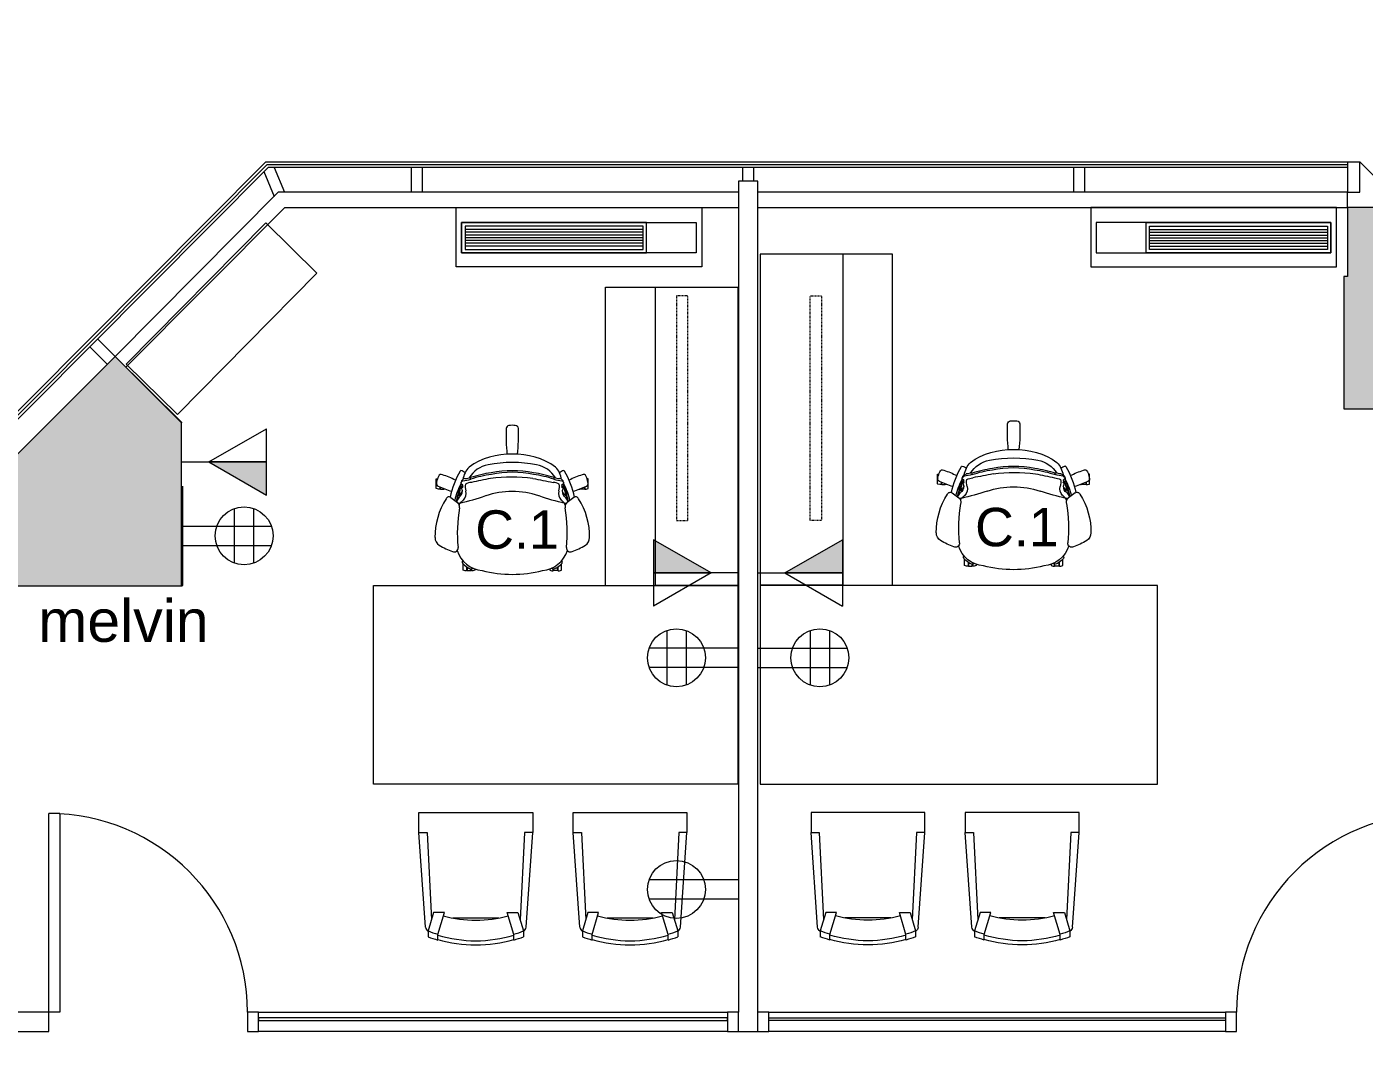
# Model space of a CAD drawing. Header units: inches. Extents: x 1 to 3921, y -2183 to 193.
# Drawn here: x 1347.1 to 1589.4, y -1006 to -820.3 of the extents above; entities that cross this region are included whole.
import ezdxf

# ---------------------------------------------------------------- set-up
doc = ezdxf.new("R2010")
doc.units = ezdxf.units.IN
doc.header["$MEASUREMENT"] = 0
doc.linetypes.add('IMPORT-DASHED2 _3_', pattern=[0.09375, 0.0625, -0.03125])
for name, color, linetype, lineweight in [('8260 Willow Oaks_dwg _2_', 8, 'Continuous', 9), ('A-ANNO-NOTE', 131, 'Continuous', 20), ('A-COLS', 52, 'Continuous', 13), ('A-DOOR', 31, 'Continuous', 9), ('A-DOOR-FRAM', 31, 'Continuous', 9), ('A-FURN TAGS', 7, 'Continuous', 9), ('A-FURN-NEW', 7, 'Continuous', 9), ('A-GLAZ', 151, 'Continuous', 9), ('A-WALL', 113, 'Continuous', 50), ('Cougaar_Furn Plan_V01_1_dwg', 8, 'Continuous', 9), ('I-WALL', 2, 'Continuous', 9), ('LEVEL 07 BB', 7, 'Continuous', 9)]:
    doc.layers.add(name, color=color, linetype=linetype, lineweight=lineweight)
doc.styles.add('Arial', font='arial.ttf', dxfattribs={"height": 6.966241})
doc.styles.add('Arial_2', font='arial.ttf', dxfattribs={"height": 7.649326})

# ---------------------------------------------------------------- blocks, each defined once
blk = doc.blocks.new('Cougaar_Furn Plan_V01_1_dwg_C_1-2613245-New Construction - Tel_Data_Elec Plan')
at = {"layer": 'A-FURN-NEW'}
for p, q in [((-8.27, -1.35), (-8.25, -1.35)), ((8.27, -1.35), (8.25, -1.35)), ((-11.14, -13.91), (-9.94, -13.05)), ((-9.58, -14.38), (-9.27, -14.71)), ((9.58, -14.38), (9.27, -14.71)), ((11.14, -13.91), (9.94, -13.05))]:
    blk.add_line(p, q, dxfattribs=at)
at = {"layer": 'A-FURN-NEW', "flags": 128}
for points in [[(-8.27, -1.36), (-8.27, -0.7), (-8.31, -0.66), (-8.53, -0.66), (-8.9, -0.75), (-8.92, -0.79), (-8.92, -1.89)], [(-8.2, -1.32), (-8.2, -0.71), (-8.16, -0.67), (-7.53, -0.67), (-7.49, -0.71), (-7.49, -0.99)], [(-6.77, -0.97), (-6.77, -0.79), (-6.8, -0.75), (-7.16, -0.66), (-7.38, -0.66), (-7.42, -0.7), (-7.42, -1)], [(6.77, -0.97), (6.77, -0.79), (6.8, -0.75), (7.16, -0.66), (7.38, -0.66), (7.42, -0.7), (7.42, -1)], [(8.2, -1.32), (8.2, -0.71), (8.16, -0.67), (7.53, -0.67), (7.49, -0.71), (7.49, -0.99)], [(8.27, -1.36), (8.27, -0.7), (8.31, -0.66), (8.53, -0.66), (8.9, -0.75), (8.92, -0.79), (8.92, -1.89)], [(-10.04, -13.74), (-10.04, -13.74), (-10.04, -13.74), (-10.04, -13.74), (-10.04, -13.74)], [(-9.58, -12.52), (-9.48, -12.91), (-8.85, -13.48)], [(9.58, -12.52), (9.48, -12.91), (8.85, -13.48)], [(10.04, -13.74), (10.04, -13.74), (10.04, -13.74), (10.04, -13.74), (10.04, -13.74)], [(-13.12, -15.83), (-13.12, -15.48), (-13.16, -15.44), (-13.38, -15.44), (-13.75, -15.53), (-13.77, -15.57), (-13.77, -17.29), (-13.75, -17.33), (-13.51, -17.4)], [(-13.05, -15.8), (-13.05, -15.49), (-13.01, -15.45), (-12.38, -15.45), (-12.34, -15.49), (-12.34, -15.52)], [(-12.14, -15.44), (-12.23, -15.44), (-12.29, -15.5)], [(12.14, -15.44), (12.23, -15.44), (12.29, -15.5)], [(13.05, -15.8), (13.05, -15.49), (13.01, -15.45), (12.38, -15.45), (12.34, -15.49), (12.34, -15.52)], [(13.12, -15.83), (13.12, -15.48), (13.16, -15.44), (13.38, -15.44), (13.75, -15.53), (13.77, -15.57), (13.77, -17.29), (13.75, -17.33), (13.51, -17.4)]]:
    blk.add_lwpolyline(points, dxfattribs=at)
for points in [[(-7.93, -1.15), (-7.93, -1.15), (-7.93, -1.15), (-7.93, -1.15)], [(7.93, -1.15), (7.93, -1.15), (7.93, -1.15), (7.93, -1.15)], [(9.31, -18.79), (9.31, -18.79), (9.3, -18.79), (9.3, -18.79)], [(9.45, -18.73), (9.45, -18.73), (9.45, -18.73), (9.45, -18.73)]]:
    blk.add_lwpolyline(points, close=True, dxfattribs=at)
at = {"layer": 'A-FURN-NEW'}
for centre, radius, start, end in [((0, -22.37), 22.37, 75.8424, 104.1577), ((-4.99, -5.9), 5.24, 95.2874, 162.3788), ((-8.66, -2.22), 0.418, 129.0643, 221.2869), ((-5.54, -5.37), 4.85, 119.4733, 134.125), ((-7.3, -2.17), 1.2, 100.5957, 121.7626), ((-7.49, -1.41), 0.417, 40.7738, 93.5728), ((4.99, -5.9), 5.24, 17.6207, 84.7126), ((7.49, -1.41), 0.417, 86.4272, 139.2262), ((7.3, -2.17), 1.2, 58.2374, 79.4043), ((5.54, -5.37), 4.85, 45.875, 60.5267), ((8.66, -2.22), 0.418, 318.7131, 50.9357), ((-6.37, -16.76), 13.39, 109.4635, 120.9043), ((-10.52, -4.77), 0.708, 352.6016, 115.777), ((10.52, -4.77), 0.708, 64.223, 187.3984), ((6.37, -16.76), 13.39, 59.0957, 70.5365), ((-12.32, -6.67), 1.68, 123.3413, 179.8306), ((-1.21, -6.81), 12.8, 179.3542, 212.4465), ((16.39, -7.53), 26.35, 174.1711, 189.8262), ((-16.39, -7.53), 26.35, 350.1738, 5.8289), ((1.21, -6.81), 12.8, 327.5535, 0.6458), ((12.32, -6.67), 1.68, 0.1694, 56.6587), ((-10.54, -12.26), 0.992, 306.7837, 13.343), ((10.54, -12.26), 0.992, 166.657, 233.2163), ((-11.49, -13.49), 0.548, 199.4072, 309.4141), ((3.96, -10.88), 15.54, 191.5275, 210.3085), ((2.53, -10.39), 13.31, 193.1789, 206.8956), ((-9.62, -13.44), 0.55, 150.8767, 161.1554), ((-8.9, -13.27), 1.24, 180.0033, 202.3254), ((28.89, 14.9), 48.13, 215.8147, 216.8651), ((-7.27, -12.76), 2.94, 199.3455, 214.6886), ((106, 15.53), 119.68, 194.1569, 195.4724), ((-9.62, -13.44), 0.55, 75.8654, 109.4746), ((-9.63, -14.42), 0.0616, 45.127, 195.4725), ((-18.5, -17.46), 9.32, 8.744, 18.9291), ((-10.4, -15.08), 1.36, 357.5491, 54.7693), ((-20.75, -60.83), 49.22, 71.1018, 76.7721), ((-10.09, -14.68), 1.73, 345.9566, 44.2355), ((0, 0.22), 15.25, 251.642, 288.3558), ((20.75, -60.83), 49.22, 103.2279, 108.8982), ((10.09, -14.68), 1.73, 135.7645, 194.0434), ((10.4, -15.08), 1.36, 125.2307, 182.4509), ((18.5, -17.46), 9.32, 161.0709, 171.256), ((-2.53, -10.39), 13.31, 333.1044, 346.8211), ((-106, 15.53), 119.68, 344.5276, 345.8431), ((-3.96, -10.88), 15.54, 329.6915, 348.4725), ((9.62, -13.44), 0.55, 70.5254, 104.1346), ((9.63, -14.42), 0.0616, 344.5275, 134.873), ((-28.89, 14.9), 48.13, 323.1349, 324.1853), ((7.27, -12.76), 2.94, 325.3114, 340.6545), ((8.9, -13.27), 1.24, 337.6746, 359.9967), ((9.62, -13.44), 0.55, 18.8446, 29.1233), ((11.49, -13.49), 0.548, 230.5859, 340.5928), ((-13.16, -16.49), 0.59, 119.5461, 202.7758), ((-9.12, -15.8), 4.68, 191.293, 204.5626), ((-2.58, -41.05), 27.33, 107.955, 113.439), ((-2.58, -41.05), 27.33, 105.3129, 105.8437), ((-8.46, -16.34), 0.887, 160.4319, 183.5081), ((-8.42, -16.39), 0.919, 180.4214, 199.4379), ((-8.96, -16.62), 0.348, 102.7618, 182.992), ((-8.84, -16.43), 0.512, 203.4737, 256.2321), ((-8.91, -16.15), 0.393, 104.7751, 164.8413), ((-8.5, -16.55), 0.8, 190.5285, 264.8645), ((-9.73, -15.22), 0.688, 6.8448, 48.2431), ((-12.55, -14.65), 3.54, 338.4698, 352.0615), ((-9.05, -16.23), 0.0489, 286.0386, 5.3921), ((-8.13, -16.04), 0.888, 163.4074, 192.3483), ((-9.01, -15.79), 0.023, 9.0607, 108.2322), ((-10.67, -27.54), 10.75, 73.075, 80.8212), ((-5.91, -15.92), 2.63, 161.9991, 189.4546), ((-7.2, -13.77), 2.89, 243.2225, 266.0648), ((-274.72, -1406.95), 1415.76, 78.96423, 79.11644), ((-9.12, 53.95), 72.51, 280.3799, 283.1735), ((7.2, -13.77), 2.89, 273.9352, 296.7775), ((10.67, -27.54), 10.75, 99.1788, 106.925), ((5.91, -15.92), 2.63, 350.5454, 18.0009), ((8.5, -16.55), 0.8, 275.1355, 349.4715), ((8.84, -16.43), 0.512, 283.7679, 336.5263), ((9.01, -15.79), 0.023, 71.7678, 170.9393), ((8.13, -16.04), 0.888, 347.6517, 16.5926), ((9.05, -16.23), 0.0489, 174.6079, 253.9614), ((8.91, -16.15), 0.393, 15.1587, 75.2249), ((8.96, -16.62), 0.348, 357.008, 77.2382), ((9.73, -15.22), 0.688, 131.7569, 173.1552), ((12.55, -14.65), 3.54, 187.9385, 201.5302), ((8.46, -16.34), 0.887, 356.4919, 19.5681), ((8.42, -16.39), 0.919, 340.5621, 359.5786), ((2.58, -41.05), 27.33, 66.561, 72.045), ((9.12, -15.8), 4.68, 335.4374, 348.707), ((13.16, -16.49), 0.59, 337.2242, 60.4539), ((-12.89, -17.63), 0.496, 193.4053, 300.145), ((-28.65, 24.44), 45.41, 290.6355, 293.853), ((-9.33, -18.64), 0.151, 213.7702, 281.2911), ((-9.7, -17.1), 1.74, 283.3236, 310.7926), ((-4.84, -16.58), 4.15, 188.6599, 223.6934), ((-10.92, -31.85), 14.69, 76.838, 80.8302), ((-3.56, -14.97), 4.94, 210.6399, 260.2045), ((-8.38, -17.32), 0.835, 344.5676, 4.2262), ((0.03, 6.73), 25.44, 252.6106, 261.2806), ((-0.49, 4.45), 22.82, 251.9952, 261.5291), ((-0.03, 1.15), 19.65, 258.7774, 281.2226), ((0, 0.86), 19.65, 258.7774, 281.2226), ((0.14, 10.14), 27.77, 262.0376, 277.865), ((-0.06, 7.02), 25.44, 278.7194, 287.3894), ((-0.03, 6.73), 25.44, 278.7194, 287.3894), ((3.56, -14.97), 4.94, 279.7955, 329.3601), ((8.38, -17.32), 0.835, 175.7738, 195.4324), ((10.92, -31.85), 14.69, 99.1698, 103.162), ((4.84, -16.58), 4.15, 316.3066, 351.3401), ((9.7, -17.1), 1.74, 229.2074, 256.6764), ((9.33, -18.65), 0.142, 256.1601, 327.116), ((28.65, 24.44), 45.41, 246.147, 249.3645), ((12.89, -17.63), 0.496, 239.855, 346.5947), ((-0.53, -9.09), 12.68, 234.7991, 272.3819), ((0, 2.55), 22.82, 258.881, 281.1187), ((39.22, -25.5), 40.36, 174.6916, 181.3618), ((0.53, -9.09), 12.68, 267.6181, 305.2009), ((-39.22, -25.5), 40.36, 358.6382, 5.3084), ((-0.48, -26.32), 0.658, 191.8903, 264.422), ((0.49, -26.33), 0.648, 280.2655, 348.7618), ((0, -22.73), 4.28, 262.7024, 278.1098)]:
    blk.add_arc(centre, radius, start, end, dxfattribs=at)
blk = doc.blocks.new('Cougaar_Furn Plan_V01_1_dwg_GST-1-2613246-New Construction - Tel_Data_Elec Plan')
at = {"layer": 'A-FURN-NEW'}
blk.add_line((4.17, 19.12), (-4.17, 19.12), dxfattribs=at)
at = {"layer": 'A-FURN-NEW', "flags": 128}
for points in [[(-6.88, 23.13), (-6.88, 22.09), (-5.7, 18.12), (-7.64, 18.12), (-8.64, 21.47), (-8.64, 22.54)], [(6.88, 23.13), (6.88, 22.09), (5.7, 18.12), (7.64, 18.12), (8.64, 21.47), (8.64, 22.54)], [(-9.12, 20.8), (-10.31, 3.62), (-8.81, 3.62), (-8.03, 19.43)], [(9.12, 20.8), (10.31, 3.62), (8.81, 3.62), (8.03, 19.43)], [(10.31, 3.62), (10.31, 0), (-10.31, 0), (-10.31, 3.62)]]:
    blk.add_lwpolyline(points, dxfattribs=at)
at = {"layer": 'A-FURN-NEW'}
for centre, radius, start, end in [((0, -0.17), 24.29, 106.4525, 110.8229), ((0, -0.17), 23.29, 107.1803, 111.7614), ((0, -0.17), 24.17, 90, 106.54), ((0, -0.17), 23.42, 90, 107.0858), ((0, -0.17), 24.17, 73.46, 90), ((0, -0.17), 23.42, 72.9142, 90), ((0, -0.17), 24.29, 69.1771, 73.5475), ((0, -0.17), 23.29, 68.2386, 72.8197), ((-7.95, 20.59), 1.19, 125.122, 169.962), ((0, -3.92), 23.42, 90, 104.5628), ((0, -3.92), 23.42, 75.4372, 90), ((7.95, 20.59), 1.19, 10.038, 54.878)]:
    blk.add_arc(centre, radius, start, end, dxfattribs=at)
blk = doc.blocks.new('Cougaar_Furn Plan_V01_1_dwg_C_1-2613241-New Construction - Tel_Data_Elec Plan')
at = {"layer": 'A-FURN-NEW'}
for p, q in [((-8.27, -1.35), (-8.25, -1.35)), ((8.27, -1.35), (8.25, -1.35)), ((-11.14, -13.91), (-9.94, -13.05)), ((-9.58, -14.38), (-9.27, -14.71)), ((9.58, -14.38), (9.27, -14.71)), ((11.14, -13.91), (9.94, -13.05))]:
    blk.add_line(p, q, dxfattribs=at)
at = {"layer": 'A-FURN-NEW', "flags": 128}
for points in [[(-8.27, -1.36), (-8.27, -0.7), (-8.31, -0.66), (-8.53, -0.66), (-8.9, -0.75), (-8.92, -0.79), (-8.92, -1.89)], [(-8.2, -1.32), (-8.2, -0.71), (-8.16, -0.67), (-7.53, -0.67), (-7.49, -0.71), (-7.49, -0.99)], [(-6.77, -0.97), (-6.77, -0.79), (-6.8, -0.75), (-7.16, -0.66), (-7.38, -0.66), (-7.42, -0.7), (-7.42, -1)], [(6.77, -0.97), (6.77, -0.79), (6.8, -0.75), (7.16, -0.66), (7.38, -0.66), (7.42, -0.7), (7.42, -1)], [(8.2, -1.32), (8.2, -0.71), (8.16, -0.67), (7.53, -0.67), (7.49, -0.71), (7.49, -0.99)], [(8.27, -1.36), (8.27, -0.7), (8.31, -0.66), (8.53, -0.66), (8.9, -0.75), (8.92, -0.79), (8.92, -1.89)], [(-10.04, -13.74), (-10.04, -13.74), (-10.04, -13.74), (-10.04, -13.74), (-10.04, -13.74)], [(-9.58, -12.52), (-9.48, -12.91), (-8.85, -13.48)], [(9.58, -12.52), (9.48, -12.91), (8.85, -13.48)], [(10.04, -13.74), (10.04, -13.74), (10.04, -13.74), (10.04, -13.74), (10.04, -13.74)], [(-13.12, -15.83), (-13.12, -15.48), (-13.16, -15.44), (-13.38, -15.44), (-13.75, -15.53), (-13.77, -15.57), (-13.77, -17.29), (-13.75, -17.33), (-13.51, -17.4)], [(-13.05, -15.8), (-13.05, -15.49), (-13.01, -15.45), (-12.38, -15.45), (-12.34, -15.49), (-12.34, -15.52)], [(-12.14, -15.44), (-12.23, -15.44), (-12.29, -15.5)], [(12.14, -15.44), (12.23, -15.44), (12.29, -15.5)], [(13.05, -15.8), (13.05, -15.49), (13.01, -15.45), (12.38, -15.45), (12.34, -15.49), (12.34, -15.52)], [(13.12, -15.83), (13.12, -15.48), (13.16, -15.44), (13.38, -15.44), (13.75, -15.53), (13.77, -15.57), (13.77, -17.29), (13.75, -17.33), (13.51, -17.4)]]:
    blk.add_lwpolyline(points, dxfattribs=at)
for points in [[(-7.93, -1.15), (-7.93, -1.15), (-7.93, -1.15), (-7.93, -1.15)], [(7.93, -1.15), (7.93, -1.15), (7.93, -1.15), (7.93, -1.15)], [(9.31, -18.79), (9.31, -18.79), (9.3, -18.79), (9.3, -18.79)], [(9.45, -18.73), (9.45, -18.73), (9.45, -18.73), (9.45, -18.73)]]:
    blk.add_lwpolyline(points, close=True, dxfattribs=at)
at = {"layer": 'A-FURN-NEW'}
for centre, radius, start, end in [((0, -22.37), 22.37, 75.8424, 104.1577), ((-4.99, -5.9), 5.24, 95.2874, 162.3788), ((-8.66, -2.22), 0.418, 129.0643, 221.2869), ((-5.54, -5.37), 4.85, 119.4733, 134.125), ((-7.3, -2.17), 1.2, 100.5957, 121.7626), ((-7.49, -1.41), 0.417, 40.7738, 93.5728), ((4.99, -5.9), 5.24, 17.6207, 84.7126), ((7.49, -1.41), 0.417, 86.4272, 139.2262), ((7.3, -2.17), 1.2, 58.2374, 79.4043), ((5.54, -5.37), 4.85, 45.875, 60.5267), ((8.66, -2.22), 0.418, 318.7131, 50.9357), ((-6.37, -16.76), 13.39, 109.4635, 120.9043), ((-10.52, -4.77), 0.708, 352.6016, 115.777), ((10.52, -4.77), 0.708, 64.223, 187.3984), ((6.37, -16.76), 13.39, 59.0957, 70.5365), ((-12.32, -6.67), 1.68, 123.3413, 179.8306), ((-1.21, -6.81), 12.8, 179.3542, 212.4465), ((16.39, -7.53), 26.35, 174.1711, 189.8262), ((-16.39, -7.53), 26.35, 350.1738, 5.8289), ((1.21, -6.81), 12.8, 327.5535, 0.6458), ((12.32, -6.67), 1.68, 0.1694, 56.6587), ((-10.54, -12.26), 0.992, 306.7837, 13.343), ((10.54, -12.26), 0.992, 166.657, 233.2163), ((-11.49, -13.49), 0.548, 199.4072, 309.4141), ((3.96, -10.88), 15.54, 191.5275, 210.3085), ((2.53, -10.39), 13.31, 193.1789, 206.8956), ((-9.62, -13.44), 0.55, 150.8767, 161.1554), ((-8.9, -13.27), 1.24, 180.0033, 202.3254), ((28.89, 14.9), 48.13, 215.8147, 216.8651), ((-7.27, -12.76), 2.94, 199.3455, 214.6886), ((106, 15.53), 119.68, 194.1569, 195.4724), ((-9.62, -13.44), 0.55, 75.8654, 109.4746), ((-9.63, -14.42), 0.0616, 45.127, 195.4725), ((-18.5, -17.46), 9.32, 8.744, 18.9291), ((-10.4, -15.08), 1.36, 357.5491, 54.7693), ((-20.75, -60.83), 49.22, 71.1018, 76.7721), ((-10.09, -14.68), 1.73, 345.9566, 44.2355), ((0, 0.22), 15.25, 251.642, 288.3558), ((20.75, -60.83), 49.22, 103.2279, 108.8982), ((10.09, -14.68), 1.73, 135.7645, 194.0434), ((10.4, -15.08), 1.36, 125.2307, 182.4509), ((18.5, -17.46), 9.32, 161.0709, 171.256), ((-2.53, -10.39), 13.31, 333.1044, 346.8211), ((-106, 15.53), 119.68, 344.5276, 345.8431), ((-3.96, -10.88), 15.54, 329.6915, 348.4725), ((9.62, -13.44), 0.55, 70.5254, 104.1346), ((9.63, -14.42), 0.0616, 344.5275, 134.873), ((-28.89, 14.9), 48.13, 323.1349, 324.1853), ((7.27, -12.76), 2.94, 325.3114, 340.6545), ((8.9, -13.27), 1.24, 337.6746, 359.9967), ((9.62, -13.44), 0.55, 18.8446, 29.1233), ((11.49, -13.49), 0.548, 230.5859, 340.5928), ((-13.16, -16.49), 0.59, 119.5461, 202.7758), ((-9.12, -15.8), 4.68, 191.293, 204.5626), ((-2.58, -41.05), 27.33, 107.955, 113.439), ((-2.58, -41.05), 27.33, 105.3129, 105.8437), ((-8.46, -16.34), 0.887, 160.4319, 183.5081), ((-8.42, -16.39), 0.919, 180.4214, 199.4379), ((-8.96, -16.62), 0.348, 102.7618, 182.992), ((-8.84, -16.43), 0.512, 203.4737, 256.2321), ((-8.91, -16.15), 0.393, 104.7751, 164.8413), ((-8.5, -16.55), 0.8, 190.5285, 264.8645), ((-9.73, -15.22), 0.688, 6.8448, 48.2431), ((-12.55, -14.65), 3.54, 338.4698, 352.0615), ((-9.05, -16.23), 0.0489, 286.0386, 5.3921), ((-8.13, -16.04), 0.888, 163.4074, 192.3483), ((-9.01, -15.79), 0.023, 9.0607, 108.2322), ((-10.67, -27.54), 10.75, 73.075, 80.8212), ((-5.91, -15.92), 2.63, 161.9991, 189.4546), ((-7.2, -13.77), 2.89, 243.2225, 266.0648), ((-274.72, -1406.95), 1415.76, 78.96423, 79.11644), ((-9.12, 53.95), 72.51, 280.3799, 283.1735), ((7.2, -13.77), 2.89, 273.9352, 296.7775), ((10.67, -27.54), 10.75, 99.1788, 106.925), ((5.91, -15.92), 2.63, 350.5454, 18.0009), ((8.5, -16.55), 0.8, 275.1355, 349.4715), ((8.84, -16.43), 0.512, 283.7679, 336.5263), ((9.01, -15.79), 0.023, 71.7678, 170.9393), ((8.13, -16.04), 0.888, 347.6517, 16.5926), ((9.05, -16.23), 0.0489, 174.6079, 253.9614), ((8.91, -16.15), 0.393, 15.1587, 75.2249), ((8.96, -16.62), 0.348, 357.008, 77.2382), ((9.73, -15.22), 0.688, 131.7569, 173.1552), ((12.55, -14.65), 3.54, 187.9385, 201.5302), ((8.46, -16.34), 0.887, 356.4919, 19.5681), ((8.42, -16.39), 0.919, 340.5621, 359.5786), ((2.58, -41.05), 27.33, 66.561, 72.045), ((9.12, -15.8), 4.68, 335.4374, 348.707), ((13.16, -16.49), 0.59, 337.2242, 60.4539), ((-12.89, -17.63), 0.496, 193.4053, 300.145), ((-28.65, 24.44), 45.41, 290.6355, 293.853), ((-9.33, -18.64), 0.151, 213.7702, 281.2911), ((-9.7, -17.1), 1.74, 283.3236, 310.7926), ((-4.84, -16.58), 4.15, 188.6599, 223.6934), ((-10.92, -31.85), 14.69, 76.838, 80.8302), ((-3.56, -14.97), 4.94, 210.6399, 260.2045), ((-8.38, -17.32), 0.835, 344.5676, 4.2262), ((0.03, 6.73), 25.44, 252.6106, 261.2806), ((-0.49, 4.45), 22.82, 251.9952, 261.5291), ((-0.03, 1.15), 19.65, 258.7774, 281.2226), ((0, 0.86), 19.65, 258.7774, 281.2226), ((0.14, 10.14), 27.77, 262.0376, 277.865), ((-0.06, 7.02), 25.44, 278.7194, 287.3894), ((-0.03, 6.73), 25.44, 278.7194, 287.3894), ((3.56, -14.97), 4.94, 279.7955, 329.3601), ((8.38, -17.32), 0.835, 175.7738, 195.4324), ((10.92, -31.85), 14.69, 99.1698, 103.162), ((4.84, -16.58), 4.15, 316.3066, 351.3401), ((9.7, -17.1), 1.74, 229.2074, 256.6764), ((9.33, -18.65), 0.142, 256.1601, 327.116), ((28.65, 24.44), 45.41, 246.147, 249.3645), ((12.89, -17.63), 0.496, 239.855, 346.5947), ((-0.53, -9.09), 12.68, 234.7991, 272.3819), ((0, 2.55), 22.82, 258.881, 281.1187), ((39.22, -25.5), 40.36, 174.6916, 181.3618), ((0.53, -9.09), 12.68, 267.6181, 305.2009), ((-39.22, -25.5), 40.36, 358.6382, 5.3084), ((-0.48, -26.32), 0.658, 191.8903, 264.422), ((0.49, -26.33), 0.648, 280.2655, 348.7618), ((0, -22.73), 4.28, 262.7024, 278.1098)]:
    blk.add_arc(centre, radius, start, end, dxfattribs=at)
blk = doc.blocks.new('Cougaar_Furn Plan_V01_1_dwg_GST-1-2613242-New Construction - Tel_Data_Elec Plan')
at = {"layer": 'A-FURN-NEW'}
blk.add_line((4.17, 19.12), (-4.17, 19.12), dxfattribs=at)
at = {"layer": 'A-FURN-NEW', "flags": 128}
for points in [[(-6.88, 23.13), (-6.88, 22.09), (-5.7, 18.12), (-7.64, 18.12), (-8.64, 21.47), (-8.64, 22.54)], [(6.88, 23.13), (6.88, 22.09), (5.7, 18.12), (7.64, 18.12), (8.64, 21.47), (8.64, 22.54)], [(-9.12, 20.8), (-10.31, 3.62), (-8.81, 3.62), (-8.03, 19.43)], [(9.12, 20.8), (10.31, 3.62), (8.81, 3.62), (8.03, 19.43)], [(10.31, 3.62), (10.31, 0), (-10.31, 0), (-10.31, 3.62)]]:
    blk.add_lwpolyline(points, dxfattribs=at)
at = {"layer": 'A-FURN-NEW'}
for centre, radius, start, end in [((0, -0.17), 24.29, 106.4525, 110.8229), ((0, -0.17), 23.29, 107.1803, 111.7614), ((0, -0.17), 24.17, 90, 106.54), ((0, -0.17), 23.42, 90, 107.0858), ((0, -0.17), 24.17, 73.46, 90), ((0, -0.17), 23.42, 72.9142, 90), ((0, -0.17), 24.29, 69.1771, 73.5475), ((0, -0.17), 23.29, 68.2386, 72.8197), ((-7.95, 20.59), 1.19, 125.122, 169.962), ((0, -3.92), 23.42, 90, 104.5628), ((0, -3.92), 23.42, 75.4372, 90), ((7.95, 20.59), 1.19, 10.038, 54.878)]:
    blk.add_arc(centre, radius, start, end, dxfattribs=at)
blk = doc.blocks.new('Cougaar_Furn Plan_V01_1_dwg-2613217-New Construction - Tel_Data_Elec Plan')
at = {"layer": 'A-FURN-NEW', "flags": 128}
blk.add_lwpolyline([(1357.67, -882.02), (1382.95, -856.38), (1392.2, -865.51), (1366.93, -891.14)], close=True, dxfattribs=at)
for points in [[(1496.48, -922.11), (1496.48, -862.04), (1472.48, -862.04), (1472.48, -958.11), (1544.48, -958.11), (1544.48, -922.11), (1472.48, -922.11)], [(1487.48, -862.04), (1487.48, -922.04), (1472.48, -922.04)], [(1444.48, -922.11), (1444.48, -868.04), (1468.48, -868.04), (1468.48, -958.11), (1402.48, -958.11), (1402.48, -922.11), (1468.48, -922.11)], [(1453.48, -868.04), (1453.48, -922.04), (1468.48, -922.04)]]:
    blk.add_lwpolyline(points, dxfattribs=at)
at = {"layer": 'A-FURN-NEW', "linetype": 'IMPORT-DASHED2 _3_', "flags": 128}
for points in [[(1457.35, -910.33), (1459.42, -910.33), (1459.42, -869.6), (1457.35, -869.6)], [(1483.62, -910.33), (1481.55, -910.33), (1481.55, -869.6), (1483.62, -869.6)]]:
    blk.add_lwpolyline(points, close=True, dxfattribs=at)
at = {"rotation": 180}
for name, p in [('Cougaar_Furn Plan_V01_1_dwg_C_1-2613241-New Construction - Tel_Data_Elec Plan', (1427.6, -920.09)), ('Cougaar_Furn Plan_V01_1_dwg_GST-1-2613242-New Construction - Tel_Data_Elec Plan', (1420.99, -963.26)), ('Cougaar_Furn Plan_V01_1_dwg_GST-1-2613242-New Construction - Tel_Data_Elec Plan', (1448.94, -963.26))]:
    blk.add_blockref(name, p, dxfattribs=at)
at = {"extrusion": (0, 0, -1), "zscale": -1, "rotation": 180}
for name, p in [('Cougaar_Furn Plan_V01_1_dwg_C_1-2613245-New Construction - Tel_Data_Elec Plan', (-1518.43, -919.25)), ('Cougaar_Furn Plan_V01_1_dwg_GST-1-2613246-New Construction - Tel_Data_Elec Plan', (-1492.03, -963.26)), ('Cougaar_Furn Plan_V01_1_dwg_GST-1-2613246-New Construction - Tel_Data_Elec Plan', (-1519.98, -963.26))]:
    blk.add_blockref(name, p, dxfattribs=at)
at = {"lineweight": 9, "insert": (1341.71, -924.68), "char_height": 7.649, "width": 36.8965, "attachment_point": 1, "line_spacing_factor": 0.941778, "style": 'Arial_2'}
blk.add_mtext('melvin', dxfattribs=at)
at = {"layer": 'A-FURN TAGS', "char_height": 6.966, "width": 18.0806, "attachment_point": 1, "line_spacing_factor": 0.941778, "style": 'Arial'}
for insert in [(1420.89, -908.49), (1511.44, -908.04)]:
    blk.add_mtext('C.1', dxfattribs=dict(at, insert=insert))
blk = doc.blocks.new('Columns 1 - Columns 1-2495298-New Construction - Tel_Data_Elec Plan')
at = {"layer": 'A-COLS', "lineweight": 9}
h = blk.add_hatch(color=55, dxfattribs=at)
h.paths.add_polyline_path([(-344.46, -2150.94), (-338.28, -2144.77), (-338.28, -2115.04), (-368.16, -2115.04), (-368.16, -2117.34), (-369.17, -2117.34), (-369.17, -2147.78), (-360.5, -2147.78), (-354.06, -2141.34), (-347.61, -2147.78)], flags=0)
h.paths.add_polyline_path([(249.67, -2143.52), (255.5, -2137.69), (255.5, -2113.67), (220.65, -2113.67), (220.65, -2140.53), (220.23, -2113.67), (217.01, -2113.67), (217.01, -2140.67), (246.82, -2140.67)], flags=0)
h.paths.add_polyline_path([(-113.19, -2143.52), (-110.22, -2140.54), (-86.7, -2140.54), (-86.7, -2114.54), (-119.32, -2114.54), (-119.32, -2137.38), (-116.16, -2140.54)], flags=0)
h.paths.add_polyline_path([(-585.22, -2121.95), (-578.56, -2115.29), (-578.56, -2080.06), (-607.29, -2080.06), (-607.29, -2117.79), (-601.06, -2117.79), (-595.22, -2111.95), (-589.37, -2117.79)], flags=0)
h.paths.add_polyline_path([(-841.54, -2073), (-819.17, -2073), (-819.17, -2049), (-846.02, -2049), (-846.02, -2068.52), (-843.59, -2070.96)], flags=0)
h.paths.add_polyline_path([(-1068.66, -1845.88), (-1055.93, -1833.15), (-1055.93, -1808.86), (-1085.69, -1808.86), (-1085.69, -1828.86), (-1081.39, -1833.15)], flags=0)
h.paths.add_polyline_path([(-1277.28, -1619.05), (-1276.44, -1619.05), (-1276.44, -1589.05), (-1277.28, -1589.05), (-1277.28, -1587.14), (-1301.28, -1587.14), (-1301.28, -1589.05), (-1309.94, -1589.05), (-1317.71, -1596.83), (-1295.49, -1619.05)], flags=0)
h.paths.add_polyline_path([(-1083.3, -1617.89), (-1058.94, -1617.89), (-1058.94, -1593.96), (-1083.3, -1593.96)], flags=0)
h.paths.add_polyline_path([(-819.99, -1615.25), (-818.48, -1615.25), (-818.48, -1589.87), (-842.8, -1589.87), (-842.8, -1615.25), (-820.03, -1615.25)], flags=0)
h.paths.add_polyline_path([(-603.13, -1613.61), (-578.8, -1612.78), (-578.8, -1591.25), (-603.13, -1591.25), (-603.13, -1612.78)], flags=0)
h.paths.add_polyline_path([(-844.96, -1400.7), (-770.86, -1400.7), (-770.86, -1352.13), (-844.96, -1352.13)], flags=0)
h.paths.add_polyline_path([(-1083.3, -1379.2), (-1059.3, -1379.2), (-1059.3, -1352.54), (-1083.3, -1352.54)], flags=0)
h.paths.add_polyline_path([(-602.86, -1376.13), (-578.86, -1376.13), (-578.86, -1352.13), (-602.86, -1352.13)], flags=0)
h.paths.add_polyline_path([(-1312.55, -1375.07), (-1312.55, -1351.07), (-1313.43, -1351.07), (-1313.43, -1349.42), (-1344.55, -1349.42), (-1344.55, -1375.07), (-1313.43, -1375.07)], flags=0)
h.paths.add_polyline_path([(-1333.32, -1179.82), (-1313.99, -1179.82), (-1313.99, -1178.54), (-1311.93, -1178.54), (-1311.93, -1148.62), (-1333.32, -1148.62), (-1344.55, -1159.85), (-1344.55, -1178.54), (-1337.99, -1178.54), (-1337.99, -1179.82)], flags=0)
h.paths.add_polyline_path([(-1066.36, -921.65), (-1054.31, -921.65), (-1054.31, -892.1), (-1066.36, -880.04), (-1096.08, -909.76), (-1084.18, -921.65)], flags=0)
h.paths.add_polyline_path([(-843.09, -889.56), (-813.47, -889.56), (-813.47, -857.49), (-823.93, -847.03), (-829.95, -853.04), (-843.09, -853.04), (-843.09, -865.56), (-843.73, -865.56), (-843.73, -889.56)], flags=0)
h.paths.add_polyline_path([(-577.38, -853.79), (-577.38, -820.29), (-607.26, -820.29), (-607.26, -853.79)], flags=0)
at = {"layer": 'A-COLS', "color": 250, "lineweight": 20}
for p, q in [((-829.95, -853.04), (-843.09, -853.04)), ((-843.09, -853.04), (-843.09, -865.56)), ((-843.09, -865.56), (-843.73, -865.56)), ((-843.73, -865.56), (-843.73, -889.56)), ((-1066.36, -880.04), (-1096.08, -909.76)), ((-1054.31, -892.1), (-1066.36, -880.04)), ((-843.73, -889.56), (-813.47, -889.56)), ((-1054.31, -921.65), (-1054.31, -892.1)), ((-1084.18, -921.65), (-1054.31, -921.65))]:
    blk.add_line(p, q, dxfattribs=at)
blk = doc.blocks.new('Single-Flush - With Sidelight - 36_ x 94_-2595383-New Construction - Tel_Data_Elec Plan')
at = {"layer": 'A-DOOR', "color": 250, "lineweight": 20}
for p, q in [((-16, -1.75), (-18, -1.75)), ((-18, -1.75), (-18, -37.75)), ((-16, -37.75), (-16, -1.75)), ((-16, -37.75), (-18, -37.75))]:
    blk.add_line(p, q, dxfattribs=at)
at = {"layer": 'A-DOOR'}
blk.add_arc((-18, -1.75), 36, 270, 0, dxfattribs=at)
at = {"layer": 'A-DOOR-FRAM', "color": 250, "lineweight": 20}
blk.add_line((104.75, 1.75), (104.75, -1.75), dxfattribs=at)
at = {"layer": 'A-GLAZ', "color": 250, "lineweight": 20}
for p, q in [((20, -0.75), (20, -0.25)), ((20, -0.25), (102.75, -0.25)), ((102.75, -0.75), (20, -0.75)), ((102.75, -0.25), (102.75, -0.75))]:
    blk.add_line(p, q, dxfattribs=at)
blk = doc.blocks.new('Single-Flush - With Sidelight - 36_ x 94_-2612948-New Construction - Tel_Data_Elec Plan')
at = {"layer": 'A-DOOR', "color": 250, "lineweight": 20}
for p, q in [((-16, 37.75), (-18, 37.75)), ((-18, 1.75), (-18, 37.75)), ((-16, 37.75), (-16, 1.75)), ((-16, 1.75), (-18, 1.75))]:
    blk.add_line(p, q, dxfattribs=at)
at = {"layer": 'A-DOOR'}
blk.add_arc((-18, 1.75), 36, 360, 90, dxfattribs=at)
at = {"layer": 'A-DOOR-FRAM', "color": 250, "lineweight": 20}
blk.add_line((106.93, -1.75), (106.93, 1.75), dxfattribs=at)
at = {"layer": 'A-GLAZ', "color": 250, "lineweight": 20}
for p, q in [((104.93, 0.75), (20, 0.75)), ((20, 0.75), (20, 0.25)), ((20, 0.25), (104.93, 0.25)), ((104.93, 0.25), (104.93, 0.75))]:
    blk.add_line(p, q, dxfattribs=at)
blk = doc.blocks.new('8260 Willow Oaks_dwg _2_-2439531-New Construction - Tel_Data_Elec Plan')
at = {"layer": 'A-WALL', "lineweight": 9}
blk.add_hatch(color=7, dxfattribs=at).paths.add_polyline_path([(31988.96, 9666.5), (31988.96, 9684.51), (31988.89, 9684.51), (31988.89, 9666.5)], flags=0)
at = {"layer": 'A-WALL', "color": 10, "lineweight": 30, "flags": 128}
blk.add_lwpolyline([(31988.89, 9666.5), (31988.96, 9666.5), (31988.96, 9684.51)], dxfattribs=at)
at = {"layer": 'LEVEL 07 BB'}
for p, q in [((32003.78, 9741.53), (32005.65, 9737.02)), ((32005.63, 9742.28), (32007.5, 9737.78)), ((32030.48, 9742.28), (32030.48, 9737.78)), ((32032.48, 9742.28), (32032.48, 9737.78)), ((32090.48, 9742.28), (32090.48, 9739.78)), ((32092.48, 9742.28), (32092.48, 9739.78)), ((32150.48, 9742.28), (32150.48, 9737.78)), ((32152.48, 9742.28), (32152.48, 9737.78)), ((32093.27, 9735.03), (32200.1, 9735.03)), ((32072.48, 9731.03), (32040.23, 9731.03)), ((32072.48, 9730.53), (32040.23, 9730.53)), ((32072.48, 9730.03), (32040.23, 9730.03)), ((32072.48, 9729.53), (32040.23, 9729.53)), ((32164.23, 9731.03), (32196.48, 9731.03)), ((32164.23, 9730.53), (32196.48, 9730.53)), ((32164.23, 9730.03), (32196.48, 9730.03)), ((32164.23, 9729.53), (32196.48, 9729.53)), ((32072.48, 9729.03), (32040.23, 9729.03)), ((32072.48, 9728.53), (32040.23, 9728.53)), ((32072.48, 9728.03), (32040.23, 9728.03)), ((32164.23, 9729.03), (32196.48, 9729.03)), ((32164.23, 9728.53), (32196.48, 9728.53)), ((32164.23, 9728.03), (32196.48, 9728.03)), ((31975.42, 9706.62), (31972.23, 9709.79))]:
    blk.add_line(p, q, dxfattribs=at)
at = {"layer": 'LEVEL 07 BB', "flags": 128}
for points in [[(31721.82, 8987.13), (31693.14, 9015.81), (31693.14, 9430.42), (32004.12, 9743.28), (32202.35, 9743.28)], [(32200.1, 9742.78), (32004.32, 9742.78), (31693.64, 9430.22), (31693.64, 9016.01), (31722.18, 8987.48)], [(32200.1, 9742.28), (32004.53, 9742.28), (31694.14, 9430.01), (31694.14, 9016.22), (31722.53, 8987.83)], [(32200.1, 9743.28), (32200.1, 9737.78), (32093.27, 9737.78)], [(32200.1, 9735.03), (32200.1, 9737.78), (32202.35, 9737.78), (32202.35, 9743.28), (32208.04, 9737.6), (32213.87, 9743.43)], [(32089.77, 9737.78), (32006.4, 9737.78), (31976.83, 9708.03)], [(31978.78, 9706.09), (32007.55, 9735.03), (32089.71, 9735.03)], [(31988.89, 9695.98), (31988.89, 9696.05), (31976.83, 9708.03), (31973.64, 9711.2)]]:
    blk.add_lwpolyline(points, dxfattribs=at)
for points in [[(32083.1, 9735.03), (32083.1, 9724.28), (32038.6, 9724.28), (32038.6, 9735.03)], [(32153.6, 9735.03), (32153.6, 9724.28), (32198.1, 9724.28), (32198.1, 9735.03)], [(32039.6, 9732.28), (32039.6, 9726.78), (32073.1, 9726.78), (32073.1, 9732.28)], [(32082.1, 9732.28), (32082.1, 9726.78), (32039.6, 9726.78), (32039.6, 9732.28)], [(32040.23, 9731.66), (32040.23, 9727.41), (32072.48, 9727.41), (32072.48, 9731.66)], [(32154.6, 9732.28), (32154.6, 9726.78), (32197.1, 9726.78), (32197.1, 9732.28)], [(32197.1, 9732.28), (32197.1, 9726.78), (32163.6, 9726.78), (32163.6, 9732.28)], [(32196.48, 9731.66), (32196.48, 9727.41), (32164.23, 9727.41), (32164.23, 9731.66)]]:
    blk.add_lwpolyline(points, close=True, dxfattribs=at)

msp = doc.modelspace()

# ---------------------------------------------------------------- hatches: boundary and pattern name
at = {"layer": 'A-ANNO-NOTE', "lineweight": 9}
for points in [[(1390.52, -905.17), (1390.52, -899.17), (1380.06, -899.17)], [(1471.09, -919.29), (1460.64, -913.29), (1460.64, -919.29)], [(1494.89, -919.29), (1494.89, -913.29), (1484.43, -919.29), (1489.94, -919.29)]]:
    msp.add_hatch(color=256, dxfattribs=at).paths.add_polyline_path(points, flags=0)

# ---------------------------------------------------------------- linework, layer by layer
at = {"layer": 'A-ANNO-NOTE'}
for p, q in [((1380.06, -899.17), (1390.52, -893.17)), ((1390.52, -905.17), (1390.52, -893.17)), ((1375.14, -899.17), (1390.52, -899.17)), ((1390.52, -899.17), (1380.06, -899.17)), ((1380.06, -899.17), (1390.52, -905.17)), ((1380.06, -899.17), (1390.52, -905.17)), ((1390.52, -905.17), (1390.52, -899.17)), ((1384.71, -917.52), (1384.71, -907.62)), ((1388.2, -917.52), (1388.2, -907.62)), ((1375.21, -910.83), (1391.41, -910.83)), ((1460.64, -913.29), (1460.64, -919.29)), ((1471.09, -919.29), (1460.64, -913.29)), ((1460.64, -913.29), (1460.64, -925.29)), ((1471.09, -919.29), (1460.64, -913.29)), ((1484.43, -919.29), (1494.89, -913.29)), ((1484.43, -919.29), (1494.89, -913.29)), ((1494.89, -913.29), (1494.89, -919.29)), ((1494.89, -913.29), (1494.89, -925.29)), ((1375.21, -914.31), (1391.41, -914.31)), ((1460.64, -919.29), (1471.09, -919.29)), ((1476.01, -919.29), (1460.64, -919.29)), ((1471.09, -919.29), (1460.64, -925.29)), ((1479.51, -919.29), (1494.89, -919.29)), ((1494.89, -919.29), (1484.43, -919.29)), ((1484.43, -919.29), (1494.89, -925.29)), ((1463.03, -929.72), (1463.03, -939.62)), ((1466.51, -929.72), (1466.51, -939.62)), ((1489.02, -929.72), (1489.02, -939.62)), ((1492.5, -929.72), (1492.5, -939.62)), ((1476.01, -932.93), (1459.81, -932.93)), ((1479.51, -932.93), (1495.71, -932.93)), ((1476.01, -936.41), (1459.81, -936.41)), ((1479.51, -936.41), (1495.71, -936.41)), ((1476.01, -974.93), (1459.81, -974.93)), ((1476.01, -978.41), (1459.81, -978.41))]:
    msp.add_line(p, q, dxfattribs=at)
for centre in [(1386.45, -912.57), (1464.77, -934.67), (1490.76, -934.67), (1464.77, -976.67)]:
    msp.add_circle(centre, 5.25, dxfattribs=at)
at = {"layer": 'I-WALL', "color": 250, "lineweight": 20}
for p, q in [((1476.01, -848.29), (1476.01, -998.92)), ((1479.51, -848.29), (1476.01, -848.29)), ((1479.51, -998.92), (1479.51, -848.29)), ((1351.08, -998.92), (1295.1, -998.92)), ((1351.08, -1002.42), (1351.08, -998.92)), ((1389.08, -998.92), (1387.08, -998.92)), ((1387.08, -998.92), (1387.08, -1002.42)), ((1389.08, -1002.42), (1389.08, -998.92)), ((1476.01, -998.92), (1474.01, -998.92)), ((1474.01, -998.92), (1474.01, -1002.42)), ((1481.51, -998.92), (1479.51, -998.92)), ((1481.51, -1002.42), (1481.51, -998.92)), ((1566.26, -998.92), (1564.26, -998.92)), ((1564.26, -998.92), (1564.26, -1002.42)), ((1566.26, -1002.42), (1566.26, -998.92)), ((1293.65, -1002.42), (1351.08, -1002.42)), ((1387.08, -1002.42), (1389.08, -1002.42)), ((1474.01, -1002.42), (1481.51, -1002.42)), ((1564.26, -1002.42), (1566.26, -1002.42))]:
    msp.add_line(p, q, dxfattribs=at)
at = {"layer": 'I-WALL', "lineweight": 13}
for p, q in [((1389.08, -998.92), (1474.01, -998.92)), ((1481.51, -998.92), (1564.26, -998.92)), ((1474.01, -1002.42), (1389.08, -1002.42)), ((1564.26, -1002.42), (1481.51, -1002.42))]:
    msp.add_line(p, q, dxfattribs=at)

# ---------------------------------------------------------------- block references
at = {"layer": '8260 Willow Oaks_dwg _2_', "color": 7}
msp.add_blockref('8260 Willow Oaks_dwg _2_-2439531-New Construction - Tel_Data_Elec Plan', (-30613.75, -10588.08), dxfattribs=at)
at = {"layer": 'A-COLS', "lineweight": 9}
msp.add_blockref('Columns 1 - Columns 1-2495298-New Construction - Tel_Data_Elec Plan', (2429.44, 0), dxfattribs=at)
at = {"layer": 'A-DOOR', "lineweight": 13}
msp.add_blockref('Single-Flush - With Sidelight - 36_ x 94_-2612948-New Construction - Tel_Data_Elec Plan', (1369.08, -1000.67), dxfattribs=at)
at = {"layer": 'A-DOOR', "lineweight": 13, "rotation": 180}
msp.add_blockref('Single-Flush - With Sidelight - 36_ x 94_-2595383-New Construction - Tel_Data_Elec Plan', (1584.26, -1000.67), dxfattribs=at)
at = {"layer": 'Cougaar_Furn Plan_V01_1_dwg', "color": 7}
msp.add_blockref('Cougaar_Furn Plan_V01_1_dwg-2613217-New Construction - Tel_Data_Elec Plan', (7.44, 0.54), dxfattribs=at)

doc.saveas('drawing.dxf')
